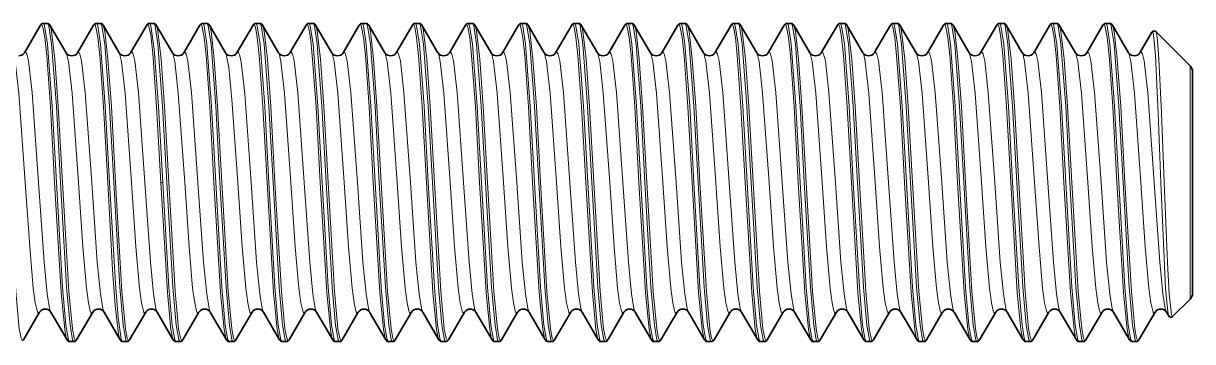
# Model space of a CAD drawing. Extents: x 327 to 941, y 153 to 765.
# Drawn here: x 338.45 to 349.46, y 447 to 450 of the extents above; entities that cross this region are included whole.
import ezdxf

# ---------------------------------------------------------------- set-up
doc = ezdxf.new("R2010")
doc.units = 0

msp = doc.modelspace()

# ---------------------------------------------------------------- linework, layer by layer
at = {"color": 7, "lineweight": 35, "ltscale": 0.000984192}
for p, q in [((338.678, 450), (338.639, 450)), ((339.178, 450), (339.139, 450)), ((339.678, 450), (339.639, 450)), ((340.178, 450), (340.139, 450)), ((340.678, 450), (340.639, 450)), ((341.178, 450), (341.139, 450)), ((341.678, 450), (341.639, 450)), ((342.178, 450), (342.139, 450)), ((342.678, 450), (342.639, 450)), ((343.178, 450), (343.139, 450)), ((343.678, 450), (343.639, 450)), ((344.178, 450), (344.139, 450)), ((344.678, 450), (344.639, 450)), ((345.178, 450), (345.139, 450)), ((345.678, 450), (345.639, 450)), ((346.178, 450), (346.139, 450)), ((346.678, 450), (346.639, 450)), ((347.178, 450), (347.139, 450)), ((347.678, 450), (347.639, 450)), ((348.178, 450), (348.139, 450)), ((348.678, 450), (348.639, 450)), ((338.928, 447), (338.889, 447)), ((339.428, 447), (339.389, 447)), ((339.928, 447), (339.889, 447)), ((340.428, 447), (340.389, 447)), ((340.928, 447), (340.889, 447)), ((341.428, 447), (341.389, 447)), ((341.928, 447), (341.889, 447)), ((342.428, 447), (342.389, 447)), ((342.928, 447), (342.889, 447)), ((343.428, 447), (343.389, 447)), ((343.928, 447), (343.889, 447)), ((344.428, 447), (344.389, 447)), ((344.928, 447), (344.889, 447)), ((345.428, 447), (345.389, 447)), ((345.928, 447), (345.889, 447)), ((346.428, 447), (346.389, 447)), ((346.928, 447), (346.889, 447)), ((347.428, 447), (347.389, 447)), ((347.928, 447), (347.889, 447)), ((348.428, 447), (348.389, 447)), ((348.928, 447), (348.889, 447))]:
    msp.add_line(p, q, dxfattribs=at)
at = {"color": 7, "lineweight": 35, "ltscale": 0.007571}
for p, q in [((338.614, 449.984), (338.462, 449.722)), ((339.114, 449.984), (338.962, 449.722)), ((339.614, 449.984), (339.462, 449.722)), ((340.114, 449.984), (339.962, 449.722)), ((340.614, 449.984), (340.462, 449.722)), ((341.114, 449.984), (340.962, 449.722)), ((341.614, 449.984), (341.462, 449.722)), ((342.114, 449.984), (341.962, 449.722)), ((342.614, 449.984), (342.462, 449.722)), ((343.114, 449.984), (342.962, 449.722)), ((343.614, 449.984), (343.462, 449.722)), ((344.114, 449.984), (343.962, 449.722)), ((344.614, 449.984), (344.462, 449.722)), ((345.114, 449.984), (344.962, 449.722)), ((345.614, 449.984), (345.462, 449.722)), ((346.114, 449.984), (345.962, 449.722)), ((346.614, 449.984), (346.462, 449.722)), ((347.114, 449.984), (346.962, 449.722)), ((347.614, 449.984), (347.462, 449.722)), ((348.114, 449.984), (347.962, 449.722)), ((348.614, 449.984), (348.462, 449.722)), ((338.864, 447.016), (338.712, 447.278)), ((339.364, 447.016), (339.212, 447.278)), ((339.864, 447.016), (339.712, 447.278)), ((340.364, 447.016), (340.212, 447.278)), ((340.864, 447.016), (340.712, 447.278)), ((341.364, 447.016), (341.212, 447.278)), ((341.864, 447.016), (341.712, 447.278)), ((342.364, 447.016), (342.212, 447.278)), ((342.864, 447.016), (342.712, 447.278)), ((343.364, 447.016), (343.212, 447.278)), ((343.864, 447.016), (343.712, 447.278)), ((344.364, 447.016), (344.212, 447.278)), ((344.864, 447.016), (344.712, 447.278)), ((345.364, 447.016), (345.212, 447.278)), ((345.864, 447.016), (345.712, 447.278)), ((346.364, 447.016), (346.212, 447.278)), ((346.864, 447.016), (346.712, 447.278)), ((347.364, 447.016), (347.212, 447.278)), ((347.864, 447.016), (347.712, 447.278)), ((348.364, 447.016), (348.212, 447.278)), ((348.864, 447.016), (348.712, 447.278))]:
    msp.add_line(p, q, dxfattribs=at)
at = {"color": 7, "lineweight": 35, "ltscale": 0.007572}
for p, q in [((338.703, 449.984), (338.855, 449.722)), ((339.203, 449.984), (339.355, 449.722)), ((339.703, 449.984), (339.855, 449.722)), ((340.203, 449.984), (340.355, 449.722)), ((340.703, 449.984), (340.855, 449.722)), ((341.203, 449.984), (341.355, 449.722)), ((341.703, 449.984), (341.855, 449.722)), ((342.203, 449.984), (342.355, 449.722)), ((342.703, 449.984), (342.855, 449.722)), ((343.203, 449.984), (343.355, 449.722)), ((343.703, 449.984), (343.855, 449.722)), ((344.203, 449.984), (344.355, 449.722)), ((344.703, 449.984), (344.855, 449.722)), ((345.203, 449.984), (345.355, 449.722)), ((345.703, 449.984), (345.855, 449.722)), ((346.203, 449.984), (346.355, 449.722)), ((346.703, 449.984), (346.855, 449.722)), ((347.203, 449.984), (347.355, 449.722)), ((347.703, 449.984), (347.855, 449.722)), ((348.203, 449.984), (348.355, 449.722)), ((348.703, 449.984), (348.855, 449.722)), ((338.453, 447.016), (338.605, 447.278)), ((338.953, 447.016), (339.105, 447.278)), ((339.453, 447.016), (339.605, 447.278)), ((339.953, 447.016), (340.105, 447.278)), ((340.453, 447.016), (340.605, 447.278)), ((340.953, 447.016), (341.105, 447.278)), ((341.453, 447.016), (341.605, 447.278)), ((341.953, 447.016), (342.105, 447.278)), ((342.453, 447.016), (342.605, 447.278)), ((342.953, 447.016), (343.105, 447.278)), ((343.453, 447.016), (343.605, 447.278)), ((343.953, 447.016), (344.105, 447.278)), ((344.453, 447.016), (344.605, 447.278)), ((344.953, 447.016), (345.105, 447.278)), ((345.453, 447.016), (345.605, 447.278)), ((345.953, 447.016), (346.105, 447.278)), ((346.453, 447.016), (346.605, 447.278)), ((346.953, 447.016), (347.105, 447.278)), ((347.453, 447.016), (347.605, 447.278)), ((347.953, 447.016), (348.105, 447.278)), ((348.453, 447.016), (348.605, 447.278)), ((348.953, 447.016), (349.105, 447.278))]:
    msp.add_line(p, q, dxfattribs=at)
at = {"color": 7, "lineweight": 35, "ltscale": 0.005623}
msp.add_line((349.075, 449.916), (348.962, 449.722), dxfattribs=at)
at = {"color": 7, "lineweight": 35, "ltscale": 0.011418}
msp.add_line((349.434, 449.599), (349.111, 449.922), dxfattribs=at)
at = {"color": 7, "lineweight": 13, "ltscale": 0.014305}
msp.add_line((349.434, 449.599), (349.434, 449.027), dxfattribs=at)
at = {"color": 7, "lineweight": 35, "ltscale": 0.013568}
msp.add_line((349.458, 449.543), (349.458, 449), dxfattribs=at)
at = {"color": 7, "lineweight": 13, "ltscale": 0.017866}
for p, q in [((338.747, 448.5), (338.707, 449.213)), ((339.247, 448.5), (339.207, 449.213)), ((339.747, 448.5), (339.707, 449.213)), ((340.246, 448.5), (340.207, 449.213)), ((340.746, 448.5), (340.707, 449.213)), ((341.246, 448.5), (341.207, 449.213)), ((341.746, 448.5), (341.707, 449.213)), ((342.246, 448.5), (342.207, 449.213)), ((342.746, 448.5), (342.707, 449.213)), ((343.246, 448.5), (343.207, 449.213)), ((343.746, 448.5), (343.707, 449.213)), ((344.246, 448.5), (344.207, 449.213)), ((344.746, 448.5), (344.707, 449.213)), ((345.246, 448.5), (345.207, 449.213)), ((345.746, 448.5), (345.707, 449.213)), ((346.246, 448.5), (346.207, 449.213)), ((346.746, 448.5), (346.707, 449.213)), ((347.246, 448.5), (347.207, 449.213)), ((347.746, 448.5), (347.707, 449.213)), ((348.246, 448.5), (348.207, 449.213)), ((348.746, 448.5), (348.707, 449.213))]:
    msp.add_line(p, q, dxfattribs=at)
at = {"color": 7, "lineweight": 13, "ltscale": 0.017982}
for p, q in [((338.764, 448.501), (338.724, 449.219)), ((339.264, 448.501), (339.224, 449.219)), ((339.764, 448.501), (339.724, 449.219)), ((340.264, 448.501), (340.224, 449.219)), ((340.764, 448.501), (340.724, 449.219)), ((341.264, 448.501), (341.224, 449.219)), ((341.764, 448.501), (341.724, 449.219)), ((342.264, 448.501), (342.224, 449.219)), ((342.764, 448.501), (342.724, 449.219)), ((343.264, 448.501), (343.224, 449.219)), ((343.764, 448.501), (343.724, 449.219)), ((344.264, 448.501), (344.224, 449.219)), ((344.764, 448.501), (344.724, 449.219)), ((345.264, 448.501), (345.224, 449.219)), ((345.764, 448.501), (345.724, 449.219)), ((346.264, 448.501), (346.224, 449.219)), ((346.764, 448.501), (346.724, 449.219)), ((347.264, 448.501), (347.224, 449.219)), ((347.764, 448.501), (347.724, 449.219)), ((348.264, 448.501), (348.224, 449.219)), ((348.764, 448.501), (348.724, 449.219))]:
    msp.add_line(p, q, dxfattribs=at)
at = {"color": 7, "lineweight": 13, "ltscale": 0.018029}
for p, q in [((338.763, 449.219), (338.803, 448.499)), ((339.263, 449.219), (339.303, 448.499)), ((339.763, 449.219), (339.803, 448.499)), ((340.263, 449.219), (340.303, 448.499)), ((340.763, 449.219), (340.803, 448.499)), ((341.263, 449.219), (341.303, 448.499)), ((341.763, 449.219), (341.803, 448.499)), ((342.263, 449.219), (342.303, 448.499)), ((342.763, 449.219), (342.803, 448.499)), ((343.263, 449.219), (343.303, 448.499)), ((343.763, 449.219), (343.803, 448.499)), ((344.263, 449.219), (344.303, 448.499)), ((344.763, 449.219), (344.803, 448.499)), ((345.263, 449.219), (345.303, 448.499)), ((345.763, 449.219), (345.803, 448.499)), ((346.263, 449.219), (346.303, 448.499)), ((346.763, 449.219), (346.803, 448.499)), ((347.263, 449.219), (347.303, 448.499)), ((347.763, 449.219), (347.803, 448.499)), ((348.263, 449.219), (348.303, 448.499)), ((348.763, 449.219), (348.803, 448.499))]:
    msp.add_line(p, q, dxfattribs=at)
at = {"color": 7, "lineweight": 13, "ltscale": 0.017906}
for p, q in [((338.781, 449.215), (338.821, 448.5)), ((339.281, 449.215), (339.321, 448.5)), ((339.781, 449.215), (339.821, 448.5)), ((340.281, 449.215), (340.321, 448.5)), ((340.781, 449.215), (340.821, 448.5)), ((341.281, 449.215), (341.321, 448.5)), ((341.781, 449.215), (341.821, 448.5)), ((342.281, 449.215), (342.321, 448.5)), ((342.781, 449.215), (342.821, 448.5)), ((343.281, 449.215), (343.321, 448.5)), ((343.781, 449.215), (343.821, 448.5)), ((344.281, 449.215), (344.321, 448.5)), ((344.781, 449.215), (344.821, 448.5)), ((345.281, 449.215), (345.321, 448.5)), ((345.781, 449.215), (345.821, 448.5)), ((346.281, 449.215), (346.321, 448.5)), ((346.781, 449.215), (346.821, 448.5)), ((347.281, 449.215), (347.321, 448.5)), ((347.781, 449.215), (347.821, 448.5)), ((348.281, 449.215), (348.321, 448.5)), ((348.781, 449.215), (348.821, 448.5))]:
    msp.add_line(p, q, dxfattribs=at)
at = {"color": 7, "lineweight": 13, "ltscale": 0.016338}
msp.add_line((349.159, 448.5), (349.134, 449.153), dxfattribs=at)
at = {"color": 7, "lineweight": 13, "ltscale": 0.016384}
msp.add_line((349.191, 448.501), (349.165, 449.156), dxfattribs=at)
at = {"color": 7, "lineweight": 13, "ltscale": 0.040653}
msp.add_line((349.434, 449.027), (349.434, 447.401), dxfattribs=at)
at = {"color": 7, "lineweight": 35, "ltscale": 0.038562}
msp.add_line((349.458, 449), (349.458, 447.457), dxfattribs=at)
at = {"color": 7, "lineweight": 13, "ltscale": 0.000432471}
msp.add_line((339.747, 448.5), (339.764, 448.501), dxfattribs=at)
at = {"color": 7, "lineweight": 35, "ltscale": 0.005815}
msp.add_line((349.434, 447.401), (349.27, 447.236), dxfattribs=at)
at = {"color": 7, "lineweight": 35, "ltscale": 0.001036}
msp.add_line((349.233, 447.242), (349.212, 447.278), dxfattribs=at)
at = {"color": 7, "lineweight": 13}
for points in [[(338.639, 450), (338.64, 450), (338.644, 449.997), (338.647, 449.993), (338.653, 449.977), (338.68, 449.805), (338.724, 449.219)], [(338.678, 450), (338.68, 450), (338.683, 449.997), (338.686, 449.993), (338.692, 449.977), (338.719, 449.805), (338.763, 449.219)], [(339.139, 450), (339.14, 450), (339.144, 449.997), (339.147, 449.993), (339.153, 449.977), (339.18, 449.805), (339.224, 449.219)], [(339.178, 450), (339.18, 450), (339.183, 449.997), (339.186, 449.993), (339.192, 449.977), (339.219, 449.805), (339.263, 449.219)], [(339.724, 449.219), (339.685, 449.756), (339.653, 449.977), (339.647, 449.992), (339.643, 449.997), (339.642, 449.999), (339.639, 450)], [(339.678, 450), (339.68, 450), (339.683, 449.997), (339.686, 449.993), (339.692, 449.977), (339.719, 449.805), (339.763, 449.219)], [(340.139, 450), (340.14, 450), (340.144, 449.997), (340.147, 449.993), (340.153, 449.977), (340.18, 449.805), (340.224, 449.219)], [(340.178, 450), (340.18, 450), (340.183, 449.997), (340.186, 449.993), (340.192, 449.977), (340.219, 449.805), (340.263, 449.219)], [(340.639, 450), (340.64, 450), (340.644, 449.997), (340.647, 449.993), (340.653, 449.977), (340.68, 449.805), (340.724, 449.219)], [(340.678, 450), (340.68, 450), (340.683, 449.997), (340.686, 449.993), (340.692, 449.977), (340.719, 449.805), (340.763, 449.219)], [(341.139, 450), (341.14, 450), (341.144, 449.997), (341.147, 449.993), (341.153, 449.977), (341.18, 449.805), (341.224, 449.219)], [(341.178, 450), (341.18, 450), (341.183, 449.997), (341.186, 449.993), (341.192, 449.977), (341.219, 449.805), (341.263, 449.219)], [(341.639, 450), (341.64, 450), (341.644, 449.997), (341.647, 449.993), (341.653, 449.977), (341.68, 449.805), (341.724, 449.219)], [(341.678, 450), (341.68, 450), (341.683, 449.997), (341.686, 449.993), (341.692, 449.977), (341.719, 449.805), (341.763, 449.219)], [(342.139, 450), (342.14, 450), (342.144, 449.997), (342.147, 449.993), (342.153, 449.977), (342.18, 449.805), (342.224, 449.219)], [(342.178, 450), (342.18, 450), (342.183, 449.997), (342.186, 449.993), (342.192, 449.977), (342.219, 449.805), (342.263, 449.219)], [(342.639, 450), (342.64, 450), (342.644, 449.997), (342.647, 449.993), (342.653, 449.977), (342.68, 449.805), (342.724, 449.219)], [(342.678, 450), (342.68, 450), (342.683, 449.997), (342.686, 449.993), (342.692, 449.977), (342.719, 449.805), (342.763, 449.219)], [(343.139, 450), (343.14, 450), (343.144, 449.997), (343.147, 449.993), (343.153, 449.977), (343.18, 449.805), (343.224, 449.219)], [(343.178, 450), (343.18, 450), (343.183, 449.997), (343.186, 449.993), (343.192, 449.977), (343.219, 449.805), (343.263, 449.219)], [(343.639, 450), (343.64, 450), (343.644, 449.997), (343.647, 449.993), (343.653, 449.977), (343.68, 449.805), (343.724, 449.219)], [(343.678, 450), (343.68, 450), (343.683, 449.997), (343.686, 449.993), (343.692, 449.977), (343.719, 449.805), (343.763, 449.219)], [(344.139, 450), (344.14, 450), (344.144, 449.997), (344.147, 449.993), (344.153, 449.977), (344.18, 449.805), (344.224, 449.219)], [(344.178, 450), (344.18, 450), (344.183, 449.997), (344.186, 449.993), (344.192, 449.977), (344.219, 449.805), (344.263, 449.219)], [(344.639, 450), (344.64, 450), (344.644, 449.997), (344.647, 449.993), (344.653, 449.977), (344.68, 449.805), (344.724, 449.219)], [(344.678, 450), (344.68, 450), (344.683, 449.997), (344.686, 449.993), (344.692, 449.977), (344.719, 449.805), (344.763, 449.219)], [(345.139, 450), (345.14, 450), (345.144, 449.997), (345.147, 449.993), (345.153, 449.977), (345.18, 449.805), (345.224, 449.219)], [(345.178, 450), (345.18, 450), (345.183, 449.997), (345.186, 449.993), (345.192, 449.977), (345.219, 449.805), (345.263, 449.219)], [(345.639, 450), (345.64, 450), (345.644, 449.997), (345.647, 449.993), (345.653, 449.977), (345.68, 449.805), (345.724, 449.219)], [(345.678, 450), (345.68, 450), (345.683, 449.997), (345.686, 449.993), (345.692, 449.977), (345.719, 449.805), (345.763, 449.219)], [(346.139, 450), (346.14, 450), (346.144, 449.997), (346.147, 449.993), (346.153, 449.977), (346.18, 449.805), (346.224, 449.219)], [(346.178, 450), (346.18, 450), (346.183, 449.997), (346.186, 449.993), (346.192, 449.977), (346.219, 449.805), (346.263, 449.219)], [(346.639, 450), (346.64, 450), (346.644, 449.997), (346.647, 449.993), (346.653, 449.977), (346.68, 449.805), (346.724, 449.219)], [(346.678, 450), (346.68, 450), (346.683, 449.997), (346.686, 449.993), (346.692, 449.977), (346.719, 449.805), (346.763, 449.219)], [(347.139, 450), (347.14, 450), (347.144, 449.997), (347.147, 449.993), (347.153, 449.977), (347.18, 449.805), (347.224, 449.219)], [(347.178, 450), (347.18, 450), (347.183, 449.997), (347.186, 449.993), (347.192, 449.977), (347.219, 449.805), (347.263, 449.219)], [(347.639, 450), (347.64, 450), (347.644, 449.997), (347.647, 449.993), (347.653, 449.977), (347.68, 449.805), (347.724, 449.219)], [(347.678, 450), (347.68, 450), (347.683, 449.997), (347.686, 449.993), (347.692, 449.977), (347.719, 449.805), (347.763, 449.219)], [(348.139, 450), (348.14, 450), (348.144, 449.997), (348.147, 449.993), (348.153, 449.977), (348.18, 449.805), (348.224, 449.219)], [(348.178, 450), (348.18, 450), (348.183, 449.997), (348.186, 449.993), (348.192, 449.977), (348.219, 449.805), (348.263, 449.219)], [(348.639, 450), (348.64, 450), (348.644, 449.997), (348.647, 449.993), (348.653, 449.977), (348.68, 449.805), (348.724, 449.219)], [(348.678, 450), (348.68, 450), (348.683, 449.997), (348.686, 449.993), (348.692, 449.977), (348.719, 449.805), (348.763, 449.219)], [(338.614, 449.984), (338.619, 449.989), (338.621, 449.99), (338.623, 449.99), (338.625, 449.989), (338.628, 449.986), (338.636, 449.964), (338.654, 449.868), (338.672, 449.696), (338.707, 449.213)], [(338.703, 449.984), (338.708, 449.971), (338.719, 449.927), (338.749, 449.663), (338.781, 449.215)], [(339.114, 449.984), (339.119, 449.989), (339.121, 449.99), (339.123, 449.99), (339.125, 449.989), (339.128, 449.986), (339.136, 449.964), (339.154, 449.868), (339.172, 449.696), (339.207, 449.213)], [(339.203, 449.984), (339.208, 449.971), (339.219, 449.927), (339.249, 449.663), (339.281, 449.215)], [(339.707, 449.213), (339.67, 449.72), (339.651, 449.892), (339.635, 449.97), (339.629, 449.983), (339.626, 449.987), (339.624, 449.989), (339.622, 449.99), (339.62, 449.99), (339.618, 449.988), (339.614, 449.984)], [(339.703, 449.984), (339.708, 449.971), (339.719, 449.927), (339.749, 449.663), (339.781, 449.215)], [(340.114, 449.984), (340.119, 449.989), (340.121, 449.99), (340.123, 449.99), (340.125, 449.989), (340.128, 449.986), (340.136, 449.964), (340.154, 449.868), (340.172, 449.696), (340.207, 449.213)], [(340.203, 449.984), (340.208, 449.971), (340.219, 449.927), (340.249, 449.663), (340.281, 449.215)], [(340.614, 449.984), (340.619, 449.989), (340.621, 449.99), (340.623, 449.99), (340.625, 449.989), (340.628, 449.986), (340.636, 449.964), (340.654, 449.868), (340.672, 449.696), (340.707, 449.213)], [(340.703, 449.984), (340.708, 449.971), (340.719, 449.927), (340.749, 449.663), (340.781, 449.215)], [(341.114, 449.984), (341.119, 449.989), (341.121, 449.99), (341.123, 449.99), (341.125, 449.989), (341.128, 449.986), (341.136, 449.964), (341.154, 449.868), (341.172, 449.696), (341.207, 449.213)], [(341.203, 449.984), (341.208, 449.971), (341.219, 449.927), (341.249, 449.663), (341.281, 449.215)], [(341.614, 449.984), (341.619, 449.989), (341.621, 449.99), (341.623, 449.99), (341.625, 449.989), (341.628, 449.986), (341.636, 449.964), (341.654, 449.868), (341.672, 449.696), (341.707, 449.213)], [(341.703, 449.984), (341.708, 449.971), (341.719, 449.927), (341.749, 449.663), (341.781, 449.215)], [(342.114, 449.984), (342.119, 449.989), (342.121, 449.99), (342.123, 449.99), (342.125, 449.989), (342.128, 449.986), (342.136, 449.964), (342.154, 449.868), (342.172, 449.696), (342.207, 449.213)], [(342.203, 449.984), (342.208, 449.971), (342.219, 449.927), (342.249, 449.663), (342.281, 449.215)], [(342.614, 449.984), (342.619, 449.989), (342.621, 449.99), (342.623, 449.99), (342.625, 449.989), (342.628, 449.986), (342.636, 449.964), (342.654, 449.868), (342.672, 449.696), (342.707, 449.213)], [(342.703, 449.984), (342.708, 449.971), (342.719, 449.927), (342.749, 449.663), (342.781, 449.215)], [(343.114, 449.984), (343.119, 449.989), (343.121, 449.99), (343.123, 449.99), (343.125, 449.989), (343.128, 449.986), (343.136, 449.964), (343.154, 449.868), (343.172, 449.696), (343.207, 449.213)], [(343.203, 449.984), (343.208, 449.971), (343.219, 449.927), (343.249, 449.663), (343.281, 449.215)], [(343.614, 449.984), (343.619, 449.989), (343.621, 449.99), (343.623, 449.99), (343.625, 449.989), (343.628, 449.986), (343.636, 449.964), (343.654, 449.868), (343.672, 449.696), (343.707, 449.213)], [(343.703, 449.984), (343.708, 449.971), (343.719, 449.927), (343.749, 449.663), (343.781, 449.215)], [(344.114, 449.984), (344.119, 449.989), (344.121, 449.99), (344.123, 449.99), (344.125, 449.989), (344.128, 449.986), (344.136, 449.964), (344.154, 449.868), (344.172, 449.696), (344.207, 449.213)], [(344.203, 449.984), (344.208, 449.971), (344.219, 449.927), (344.249, 449.663), (344.281, 449.215)], [(344.614, 449.984), (344.619, 449.989), (344.621, 449.99), (344.623, 449.99), (344.625, 449.989), (344.628, 449.986), (344.636, 449.964), (344.654, 449.868), (344.672, 449.696), (344.707, 449.213)], [(344.703, 449.984), (344.708, 449.971), (344.719, 449.927), (344.749, 449.663), (344.781, 449.215)], [(345.114, 449.984), (345.119, 449.989), (345.121, 449.99), (345.123, 449.99), (345.125, 449.989), (345.128, 449.986), (345.136, 449.964), (345.154, 449.868), (345.172, 449.696), (345.207, 449.213)], [(345.203, 449.984), (345.208, 449.971), (345.219, 449.927), (345.249, 449.663), (345.281, 449.215)], [(345.614, 449.984), (345.619, 449.989), (345.621, 449.99), (345.623, 449.99), (345.625, 449.989), (345.628, 449.986), (345.636, 449.964), (345.654, 449.868), (345.672, 449.696), (345.707, 449.213)], [(345.703, 449.984), (345.708, 449.971), (345.719, 449.927), (345.749, 449.663), (345.781, 449.215)], [(346.114, 449.984), (346.119, 449.989), (346.121, 449.99), (346.123, 449.99), (346.125, 449.989), (346.128, 449.986), (346.136, 449.964), (346.154, 449.868), (346.172, 449.696), (346.207, 449.213)], [(346.203, 449.984), (346.208, 449.971), (346.219, 449.927), (346.249, 449.663), (346.281, 449.215)], [(346.614, 449.984), (346.619, 449.989), (346.621, 449.99), (346.623, 449.99), (346.625, 449.989), (346.628, 449.986), (346.636, 449.964), (346.654, 449.868), (346.672, 449.696), (346.707, 449.213)], [(346.703, 449.984), (346.708, 449.971), (346.719, 449.927), (346.749, 449.663), (346.781, 449.215)], [(347.114, 449.984), (347.119, 449.989), (347.121, 449.99), (347.123, 449.99), (347.125, 449.989), (347.128, 449.986), (347.136, 449.964), (347.154, 449.868), (347.172, 449.696), (347.207, 449.213)], [(347.203, 449.984), (347.208, 449.971), (347.219, 449.927), (347.249, 449.663), (347.281, 449.215)], [(347.614, 449.984), (347.619, 449.989), (347.621, 449.99), (347.623, 449.99), (347.625, 449.989), (347.628, 449.986), (347.636, 449.964), (347.654, 449.868), (347.672, 449.696), (347.707, 449.213)], [(347.703, 449.984), (347.708, 449.971), (347.719, 449.927), (347.749, 449.663), (347.781, 449.215)], [(348.114, 449.984), (348.119, 449.989), (348.121, 449.99), (348.123, 449.99), (348.125, 449.989), (348.128, 449.986), (348.136, 449.964), (348.154, 449.868), (348.172, 449.696), (348.207, 449.213)], [(348.203, 449.984), (348.208, 449.971), (348.219, 449.927), (348.249, 449.663), (348.281, 449.215)], [(348.614, 449.984), (348.619, 449.989), (348.621, 449.99), (348.623, 449.99), (348.625, 449.989), (348.628, 449.986), (348.636, 449.964), (348.654, 449.868), (348.672, 449.696), (348.707, 449.213)], [(348.703, 449.984), (348.708, 449.971), (348.719, 449.927), (348.749, 449.663), (348.781, 449.215)], [(349.134, 449.153), (349.107, 449.696), (349.092, 449.864), (349.085, 449.907), (349.081, 449.917), (349.08, 449.918), (349.078, 449.919), (349.077, 449.918), (349.075, 449.916)], [(349.165, 449.156), (349.141, 449.666), (349.127, 449.838), (349.117, 449.909), (349.113, 449.919), (349.111, 449.922)], [(338.471, 448.5), (338.411, 449.341), (338.377, 449.64), (338.362, 449.704), (338.355, 449.722)], [(338.596, 448.5), (338.535, 449.349), (338.501, 449.646), (338.485, 449.711), (338.477, 449.726), (338.472, 449.729), (338.468, 449.729), (338.464, 449.725), (338.462, 449.722)], [(338.971, 448.5), (338.911, 449.341), (338.877, 449.64), (338.862, 449.704), (338.855, 449.722)], [(339.096, 448.5), (339.035, 449.349), (339.001, 449.646), (338.985, 449.711), (338.977, 449.726), (338.972, 449.729), (338.968, 449.729), (338.964, 449.725), (338.962, 449.722)], [(339.471, 448.5), (339.411, 449.341), (339.377, 449.64), (339.362, 449.704), (339.355, 449.722)], [(339.596, 448.5), (339.535, 449.349), (339.501, 449.646), (339.485, 449.711), (339.477, 449.726), (339.472, 449.729), (339.468, 449.729), (339.464, 449.725), (339.462, 449.722)], [(339.971, 448.5), (339.911, 449.341), (339.877, 449.64), (339.862, 449.704), (339.855, 449.722)], [(340.096, 448.5), (340.035, 449.349), (340.001, 449.646), (339.985, 449.711), (339.977, 449.726), (339.972, 449.729), (339.968, 449.729), (339.964, 449.725), (339.962, 449.722)], [(340.471, 448.5), (340.416, 449.282), (340.385, 449.584), (340.365, 449.694), (340.355, 449.722)], [(340.596, 448.5), (340.537, 449.335), (340.503, 449.633), (340.487, 449.705), (340.479, 449.724), (340.475, 449.728), (340.473, 449.729), (340.469, 449.729), (340.466, 449.727), (340.462, 449.722)], [(340.971, 448.5), (340.911, 449.341), (340.877, 449.64), (340.862, 449.704), (340.855, 449.722)], [(341.096, 448.5), (341.035, 449.349), (341.001, 449.646), (340.985, 449.711), (340.977, 449.726), (340.972, 449.729), (340.968, 449.729), (340.964, 449.725), (340.962, 449.722)], [(341.471, 448.5), (341.411, 449.341), (341.377, 449.64), (341.362, 449.704), (341.355, 449.722)], [(341.596, 448.5), (341.535, 449.349), (341.501, 449.646), (341.485, 449.711), (341.477, 449.726), (341.472, 449.729), (341.468, 449.729), (341.464, 449.725), (341.462, 449.722)], [(341.971, 448.5), (341.911, 449.341), (341.877, 449.64), (341.862, 449.704), (341.855, 449.722)], [(342.096, 448.5), (342.035, 449.349), (342.001, 449.646), (341.985, 449.711), (341.977, 449.726), (341.972, 449.729), (341.968, 449.729), (341.964, 449.725), (341.962, 449.722)], [(342.471, 448.5), (342.411, 449.341), (342.377, 449.64), (342.362, 449.704), (342.355, 449.722)], [(342.596, 448.5), (342.535, 449.349), (342.501, 449.646), (342.485, 449.711), (342.477, 449.726), (342.472, 449.729), (342.468, 449.729), (342.464, 449.725), (342.462, 449.722)], [(342.971, 448.5), (342.911, 449.341), (342.877, 449.64), (342.862, 449.704), (342.855, 449.722)], [(343.096, 448.5), (343.035, 449.349), (343.001, 449.646), (342.985, 449.711), (342.977, 449.726), (342.972, 449.729), (342.968, 449.729), (342.964, 449.725), (342.962, 449.722)], [(343.471, 448.5), (343.411, 449.341), (343.377, 449.64), (343.362, 449.704), (343.355, 449.722)], [(343.596, 448.5), (343.535, 449.349), (343.501, 449.646), (343.485, 449.711), (343.477, 449.726), (343.472, 449.729), (343.468, 449.729), (343.464, 449.725), (343.462, 449.722)], [(343.971, 448.5), (343.911, 449.341), (343.877, 449.64), (343.862, 449.704), (343.855, 449.722)], [(344.096, 448.5), (344.035, 449.349), (344.001, 449.646), (343.985, 449.711), (343.977, 449.726), (343.972, 449.729), (343.968, 449.729), (343.964, 449.725), (343.962, 449.722)], [(344.471, 448.5), (344.411, 449.341), (344.377, 449.64), (344.362, 449.704), (344.355, 449.722)], [(344.596, 448.5), (344.535, 449.349), (344.501, 449.646), (344.485, 449.711), (344.477, 449.726), (344.472, 449.729), (344.468, 449.729), (344.464, 449.725), (344.462, 449.722)], [(344.971, 448.5), (344.911, 449.341), (344.877, 449.64), (344.862, 449.704), (344.855, 449.722)], [(345.096, 448.5), (345.035, 449.349), (345.001, 449.646), (344.985, 449.711), (344.977, 449.726), (344.972, 449.729), (344.968, 449.729), (344.964, 449.725), (344.962, 449.722)], [(345.471, 448.5), (345.411, 449.341), (345.377, 449.64), (345.362, 449.704), (345.355, 449.722)], [(345.596, 448.5), (345.535, 449.349), (345.501, 449.646), (345.485, 449.711), (345.477, 449.726), (345.472, 449.729), (345.468, 449.729), (345.464, 449.725), (345.462, 449.722)], [(345.971, 448.5), (345.911, 449.341), (345.877, 449.64), (345.862, 449.704), (345.855, 449.722)], [(346.096, 448.5), (346.035, 449.349), (346.001, 449.646), (345.985, 449.711), (345.977, 449.726), (345.972, 449.729), (345.968, 449.729), (345.964, 449.725), (345.962, 449.722)], [(346.471, 448.5), (346.411, 449.341), (346.377, 449.64), (346.362, 449.704), (346.355, 449.722)], [(346.596, 448.5), (346.535, 449.349), (346.501, 449.646), (346.485, 449.711), (346.477, 449.726), (346.472, 449.729), (346.468, 449.729), (346.464, 449.725), (346.462, 449.722)], [(346.971, 448.5), (346.911, 449.341), (346.877, 449.64), (346.862, 449.704), (346.855, 449.722)], [(347.096, 448.5), (347.035, 449.349), (347.001, 449.646), (346.985, 449.711), (346.977, 449.726), (346.972, 449.729), (346.968, 449.729), (346.964, 449.725), (346.962, 449.722)], [(347.471, 448.5), (347.411, 449.341), (347.377, 449.64), (347.362, 449.704), (347.355, 449.722)], [(347.596, 448.5), (347.535, 449.349), (347.501, 449.646), (347.485, 449.711), (347.477, 449.726), (347.472, 449.729), (347.468, 449.729), (347.464, 449.725), (347.462, 449.722)], [(347.971, 448.5), (347.911, 449.341), (347.877, 449.64), (347.862, 449.704), (347.855, 449.722)], [(348.096, 448.5), (348.035, 449.349), (348.001, 449.646), (347.985, 449.711), (347.977, 449.726), (347.972, 449.729), (347.968, 449.729), (347.964, 449.725), (347.962, 449.722)], [(348.471, 448.5), (348.411, 449.341), (348.377, 449.64), (348.362, 449.704), (348.355, 449.722)], [(348.596, 448.5), (348.535, 449.349), (348.501, 449.646), (348.485, 449.711), (348.477, 449.726), (348.472, 449.729), (348.468, 449.729), (348.464, 449.725), (348.462, 449.722)], [(348.971, 448.5), (348.911, 449.341), (348.877, 449.64), (348.862, 449.704), (348.855, 449.722)], [(349.096, 448.5), (349.035, 449.349), (349.001, 449.646), (348.985, 449.711), (348.977, 449.726), (348.972, 449.729), (348.968, 449.729), (348.964, 449.725), (348.962, 449.722)], [(338.321, 448.5), (338.381, 447.473), (338.414, 447.122), (338.431, 447.034), (338.44, 447.014), (338.443, 447.011), (338.444, 447.01), (338.446, 447.01), (338.449, 447.011), (338.453, 447.016)], [(338.605, 447.278), (338.601, 447.273), (338.599, 447.271), (338.596, 447.271), (338.594, 447.271), (338.591, 447.273), (338.588, 447.276), (338.582, 447.289), (338.565, 447.365), (338.546, 447.505), (338.512, 447.892), (338.471, 448.5)], [(338.712, 447.278), (338.7, 447.312), (338.678, 447.449), (338.648, 447.748), (338.596, 448.5)], [(338.747, 448.5), (338.808, 447.462), (338.842, 447.113), (338.857, 447.036), (338.864, 447.016)], [(338.764, 448.501), (338.821, 447.513), (338.852, 447.154), (338.877, 447.018), (338.882, 447.006), (338.885, 447.002), (338.887, 447), (338.889, 447)], [(338.803, 448.499), (338.86, 447.512), (338.892, 447.154), (338.916, 447.018), (338.921, 447.006), (338.924, 447.002), (338.927, 447), (338.928, 447)], [(338.821, 448.5), (338.881, 447.473), (338.914, 447.122), (338.931, 447.034), (338.94, 447.014), (338.943, 447.011), (338.944, 447.01), (338.946, 447.01), (338.949, 447.011), (338.953, 447.016)], [(339.105, 447.278), (339.101, 447.273), (339.099, 447.271), (339.096, 447.271), (339.094, 447.271), (339.091, 447.273), (339.088, 447.276), (339.082, 447.289), (339.065, 447.365), (339.046, 447.505), (339.012, 447.892), (338.971, 448.5)], [(339.212, 447.278), (339.2, 447.312), (339.178, 447.449), (339.148, 447.748), (339.096, 448.5)], [(339.364, 447.016), (339.359, 447.029), (339.348, 447.074), (339.317, 447.34), (339.293, 447.676), (339.247, 448.5)], [(339.389, 447), (339.387, 447), (339.384, 447.003), (339.38, 447.008), (339.374, 447.027), (339.345, 447.226), (339.319, 447.548), (339.264, 448.501)], [(339.303, 448.499), (339.36, 447.512), (339.392, 447.154), (339.416, 447.018), (339.421, 447.006), (339.424, 447.002), (339.427, 447), (339.428, 447)], [(339.321, 448.5), (339.381, 447.473), (339.414, 447.122), (339.431, 447.034), (339.44, 447.014), (339.443, 447.011), (339.444, 447.01), (339.446, 447.01), (339.449, 447.011), (339.453, 447.016)], [(339.605, 447.278), (339.601, 447.273), (339.599, 447.271), (339.596, 447.271), (339.594, 447.271), (339.591, 447.273), (339.588, 447.276), (339.582, 447.289), (339.565, 447.365), (339.546, 447.505), (339.512, 447.892), (339.471, 448.5)], [(339.712, 447.278), (339.7, 447.312), (339.678, 447.449), (339.648, 447.748), (339.596, 448.5)], [(339.747, 448.5), (339.808, 447.462), (339.842, 447.113), (339.857, 447.036), (339.864, 447.016)], [(339.764, 448.501), (339.821, 447.513), (339.852, 447.154), (339.877, 447.018), (339.882, 447.006), (339.885, 447.002), (339.887, 447), (339.889, 447)], [(339.803, 448.499), (339.86, 447.512), (339.892, 447.154), (339.916, 447.018), (339.921, 447.006), (339.924, 447.002), (339.927, 447), (339.928, 447)], [(339.821, 448.5), (339.881, 447.473), (339.914, 447.122), (339.931, 447.034), (339.94, 447.014), (339.943, 447.011), (339.944, 447.01), (339.946, 447.01), (339.949, 447.011), (339.953, 447.016)], [(340.105, 447.278), (340.101, 447.273), (340.099, 447.271), (340.096, 447.271), (340.094, 447.271), (340.091, 447.273), (340.088, 447.276), (340.082, 447.289), (340.065, 447.365), (340.046, 447.505), (340.012, 447.892), (339.971, 448.5)], [(340.212, 447.278), (340.2, 447.312), (340.178, 447.449), (340.148, 447.748), (340.096, 448.5)], [(340.246, 448.5), (340.308, 447.462), (340.342, 447.113), (340.357, 447.036), (340.364, 447.016)], [(340.264, 448.501), (340.321, 447.513), (340.352, 447.154), (340.377, 447.018), (340.382, 447.006), (340.385, 447.002), (340.387, 447), (340.389, 447)], [(340.303, 448.499), (340.36, 447.512), (340.392, 447.154), (340.416, 447.018), (340.421, 447.006), (340.424, 447.002), (340.427, 447), (340.428, 447)], [(340.321, 448.5), (340.381, 447.473), (340.414, 447.122), (340.431, 447.034), (340.44, 447.014), (340.443, 447.011), (340.444, 447.01), (340.446, 447.01), (340.449, 447.011), (340.453, 447.016)], [(340.605, 447.278), (340.601, 447.273), (340.599, 447.271), (340.596, 447.271), (340.594, 447.271), (340.591, 447.273), (340.588, 447.276), (340.582, 447.289), (340.565, 447.365), (340.546, 447.505), (340.512, 447.892), (340.471, 448.5)], [(340.712, 447.278), (340.7, 447.312), (340.678, 447.449), (340.648, 447.748), (340.596, 448.5)], [(340.746, 448.5), (340.808, 447.462), (340.842, 447.113), (340.857, 447.036), (340.864, 447.016)], [(340.764, 448.501), (340.821, 447.513), (340.852, 447.154), (340.877, 447.018), (340.882, 447.006), (340.885, 447.002), (340.887, 447), (340.889, 447)], [(340.803, 448.499), (340.86, 447.512), (340.892, 447.154), (340.916, 447.018), (340.921, 447.006), (340.924, 447.002), (340.927, 447), (340.928, 447)], [(340.821, 448.5), (340.881, 447.473), (340.914, 447.122), (340.931, 447.034), (340.94, 447.014), (340.943, 447.011), (340.944, 447.01), (340.946, 447.01), (340.949, 447.011), (340.953, 447.016)], [(341.105, 447.278), (341.101, 447.273), (341.099, 447.271), (341.096, 447.271), (341.094, 447.271), (341.091, 447.273), (341.088, 447.276), (341.082, 447.289), (341.065, 447.365), (341.046, 447.505), (341.012, 447.892), (340.971, 448.5)], [(341.212, 447.278), (341.2, 447.312), (341.178, 447.449), (341.148, 447.748), (341.096, 448.5)], [(341.246, 448.5), (341.308, 447.462), (341.342, 447.113), (341.357, 447.036), (341.364, 447.016)], [(341.264, 448.501), (341.321, 447.513), (341.352, 447.154), (341.377, 447.018), (341.382, 447.006), (341.385, 447.002), (341.387, 447), (341.389, 447)], [(341.303, 448.499), (341.36, 447.512), (341.392, 447.154), (341.416, 447.018), (341.421, 447.006), (341.424, 447.002), (341.427, 447), (341.428, 447)], [(341.321, 448.5), (341.381, 447.473), (341.414, 447.122), (341.431, 447.034), (341.44, 447.014), (341.443, 447.011), (341.444, 447.01), (341.446, 447.01), (341.449, 447.011), (341.453, 447.016)], [(341.605, 447.278), (341.601, 447.273), (341.599, 447.271), (341.596, 447.271), (341.594, 447.271), (341.591, 447.273), (341.588, 447.276), (341.582, 447.289), (341.565, 447.365), (341.546, 447.505), (341.512, 447.892), (341.471, 448.5)], [(341.712, 447.278), (341.7, 447.312), (341.678, 447.449), (341.648, 447.748), (341.596, 448.5)], [(341.746, 448.5), (341.808, 447.462), (341.842, 447.113), (341.857, 447.036), (341.864, 447.016)], [(341.764, 448.501), (341.821, 447.513), (341.852, 447.154), (341.877, 447.018), (341.882, 447.006), (341.885, 447.002), (341.887, 447), (341.889, 447)], [(341.803, 448.499), (341.86, 447.512), (341.892, 447.154), (341.916, 447.018), (341.921, 447.006), (341.924, 447.002), (341.927, 447), (341.928, 447)], [(341.821, 448.5), (341.881, 447.473), (341.914, 447.122), (341.931, 447.034), (341.94, 447.014), (341.943, 447.011), (341.944, 447.01), (341.946, 447.01), (341.949, 447.011), (341.953, 447.016)], [(342.105, 447.278), (342.101, 447.273), (342.099, 447.271), (342.096, 447.271), (342.094, 447.271), (342.091, 447.273), (342.088, 447.276), (342.082, 447.289), (342.065, 447.365), (342.046, 447.505), (342.012, 447.892), (341.971, 448.5)], [(342.212, 447.278), (342.2, 447.312), (342.178, 447.449), (342.148, 447.748), (342.096, 448.5)], [(342.246, 448.5), (342.308, 447.462), (342.342, 447.113), (342.357, 447.036), (342.364, 447.016)], [(342.264, 448.501), (342.321, 447.513), (342.352, 447.154), (342.377, 447.018), (342.382, 447.006), (342.385, 447.002), (342.387, 447), (342.389, 447)], [(342.303, 448.499), (342.36, 447.512), (342.392, 447.154), (342.416, 447.018), (342.421, 447.006), (342.424, 447.002), (342.427, 447), (342.428, 447)], [(342.321, 448.5), (342.381, 447.473), (342.414, 447.122), (342.431, 447.034), (342.44, 447.014), (342.443, 447.011), (342.444, 447.01), (342.446, 447.01), (342.449, 447.011), (342.453, 447.016)], [(342.605, 447.278), (342.601, 447.273), (342.599, 447.271), (342.596, 447.271), (342.594, 447.271), (342.591, 447.273), (342.588, 447.276), (342.582, 447.289), (342.565, 447.365), (342.546, 447.505), (342.512, 447.892), (342.471, 448.5)], [(342.712, 447.278), (342.7, 447.312), (342.678, 447.449), (342.648, 447.748), (342.596, 448.5)], [(342.746, 448.5), (342.808, 447.462), (342.842, 447.113), (342.857, 447.036), (342.864, 447.016)], [(342.764, 448.501), (342.821, 447.513), (342.852, 447.154), (342.877, 447.018), (342.882, 447.006), (342.885, 447.002), (342.887, 447), (342.889, 447)], [(342.803, 448.499), (342.86, 447.512), (342.892, 447.154), (342.916, 447.018), (342.921, 447.006), (342.924, 447.002), (342.927, 447), (342.928, 447)], [(342.821, 448.5), (342.881, 447.473), (342.914, 447.122), (342.931, 447.034), (342.94, 447.014), (342.943, 447.011), (342.944, 447.01), (342.946, 447.01), (342.949, 447.011), (342.953, 447.016)], [(343.105, 447.278), (343.101, 447.273), (343.099, 447.271), (343.096, 447.271), (343.094, 447.271), (343.091, 447.273), (343.088, 447.276), (343.082, 447.289), (343.065, 447.365), (343.046, 447.505), (343.012, 447.892), (342.971, 448.5)], [(343.212, 447.278), (343.2, 447.312), (343.178, 447.449), (343.148, 447.748), (343.096, 448.5)], [(343.246, 448.5), (343.308, 447.462), (343.342, 447.113), (343.357, 447.036), (343.364, 447.016)], [(343.264, 448.501), (343.321, 447.513), (343.352, 447.154), (343.377, 447.018), (343.382, 447.006), (343.385, 447.002), (343.387, 447), (343.389, 447)], [(343.303, 448.499), (343.36, 447.512), (343.392, 447.154), (343.416, 447.018), (343.421, 447.006), (343.424, 447.002), (343.427, 447), (343.428, 447)], [(343.321, 448.5), (343.381, 447.473), (343.414, 447.122), (343.431, 447.034), (343.44, 447.014), (343.443, 447.011), (343.444, 447.01), (343.446, 447.01), (343.449, 447.011), (343.453, 447.016)], [(343.605, 447.278), (343.601, 447.273), (343.599, 447.271), (343.596, 447.271), (343.594, 447.271), (343.591, 447.273), (343.588, 447.276), (343.582, 447.289), (343.565, 447.365), (343.546, 447.505), (343.512, 447.892), (343.471, 448.5)], [(343.712, 447.278), (343.7, 447.312), (343.678, 447.449), (343.648, 447.748), (343.596, 448.5)], [(343.746, 448.5), (343.808, 447.462), (343.842, 447.113), (343.857, 447.036), (343.864, 447.016)], [(343.764, 448.501), (343.821, 447.513), (343.852, 447.154), (343.877, 447.018), (343.882, 447.006), (343.885, 447.002), (343.887, 447), (343.889, 447)], [(343.803, 448.499), (343.86, 447.512), (343.892, 447.154), (343.916, 447.018), (343.921, 447.006), (343.924, 447.002), (343.927, 447), (343.928, 447)], [(343.821, 448.5), (343.881, 447.473), (343.914, 447.122), (343.931, 447.034), (343.94, 447.014), (343.943, 447.011), (343.944, 447.01), (343.946, 447.01), (343.949, 447.011), (343.953, 447.016)], [(344.105, 447.278), (344.101, 447.273), (344.099, 447.271), (344.096, 447.271), (344.094, 447.271), (344.091, 447.273), (344.088, 447.276), (344.082, 447.289), (344.065, 447.365), (344.046, 447.505), (344.012, 447.892), (343.971, 448.5)], [(344.212, 447.278), (344.2, 447.312), (344.178, 447.449), (344.148, 447.748), (344.096, 448.5)], [(344.246, 448.5), (344.308, 447.462), (344.342, 447.113), (344.357, 447.036), (344.364, 447.016)], [(344.264, 448.501), (344.321, 447.513), (344.352, 447.154), (344.377, 447.018), (344.382, 447.006), (344.385, 447.002), (344.387, 447), (344.389, 447)], [(344.303, 448.499), (344.36, 447.512), (344.392, 447.154), (344.416, 447.018), (344.421, 447.006), (344.424, 447.002), (344.427, 447), (344.428, 447)], [(344.321, 448.5), (344.381, 447.473), (344.414, 447.122), (344.431, 447.034), (344.44, 447.014), (344.443, 447.011), (344.444, 447.01), (344.446, 447.01), (344.449, 447.011), (344.453, 447.016)], [(344.605, 447.278), (344.601, 447.273), (344.599, 447.271), (344.596, 447.271), (344.594, 447.271), (344.591, 447.273), (344.588, 447.276), (344.582, 447.289), (344.565, 447.365), (344.546, 447.505), (344.512, 447.892), (344.471, 448.5)], [(344.712, 447.278), (344.7, 447.312), (344.678, 447.449), (344.648, 447.748), (344.596, 448.5)], [(344.746, 448.5), (344.808, 447.462), (344.842, 447.113), (344.857, 447.036), (344.864, 447.016)], [(344.764, 448.501), (344.821, 447.513), (344.852, 447.154), (344.877, 447.018), (344.882, 447.006), (344.885, 447.002), (344.887, 447), (344.889, 447)], [(344.803, 448.499), (344.86, 447.512), (344.892, 447.154), (344.916, 447.018), (344.921, 447.006), (344.924, 447.002), (344.927, 447), (344.928, 447)], [(344.821, 448.5), (344.881, 447.473), (344.914, 447.122), (344.931, 447.034), (344.94, 447.014), (344.943, 447.011), (344.944, 447.01), (344.946, 447.01), (344.949, 447.011), (344.953, 447.016)], [(345.105, 447.278), (345.101, 447.273), (345.099, 447.271), (345.096, 447.271), (345.094, 447.271), (345.091, 447.273), (345.088, 447.276), (345.082, 447.289), (345.065, 447.365), (345.046, 447.505), (345.012, 447.892), (344.971, 448.5)], [(345.212, 447.278), (345.2, 447.312), (345.178, 447.449), (345.148, 447.748), (345.096, 448.5)], [(345.246, 448.5), (345.308, 447.462), (345.342, 447.113), (345.357, 447.036), (345.364, 447.016)], [(345.264, 448.501), (345.321, 447.513), (345.352, 447.154), (345.377, 447.018), (345.382, 447.006), (345.385, 447.002), (345.387, 447), (345.389, 447)], [(345.303, 448.499), (345.36, 447.512), (345.392, 447.154), (345.416, 447.018), (345.421, 447.006), (345.424, 447.002), (345.427, 447), (345.428, 447)], [(345.321, 448.5), (345.381, 447.473), (345.414, 447.122), (345.431, 447.034), (345.44, 447.014), (345.443, 447.011), (345.444, 447.01), (345.446, 447.01), (345.449, 447.011), (345.453, 447.016)], [(345.605, 447.278), (345.601, 447.273), (345.599, 447.271), (345.596, 447.271), (345.594, 447.271), (345.591, 447.273), (345.588, 447.276), (345.582, 447.289), (345.565, 447.365), (345.546, 447.505), (345.512, 447.892), (345.471, 448.5)], [(345.712, 447.278), (345.7, 447.312), (345.678, 447.449), (345.648, 447.748), (345.596, 448.5)], [(345.746, 448.5), (345.808, 447.462), (345.842, 447.113), (345.857, 447.036), (345.864, 447.016)], [(345.764, 448.501), (345.821, 447.513), (345.852, 447.154), (345.877, 447.018), (345.882, 447.006), (345.885, 447.002), (345.887, 447), (345.889, 447)], [(345.803, 448.499), (345.86, 447.512), (345.892, 447.154), (345.916, 447.018), (345.921, 447.006), (345.924, 447.002), (345.927, 447), (345.928, 447)], [(345.821, 448.5), (345.881, 447.473), (345.914, 447.122), (345.931, 447.034), (345.94, 447.014), (345.943, 447.011), (345.944, 447.01), (345.946, 447.01), (345.949, 447.011), (345.953, 447.016)], [(346.105, 447.278), (346.101, 447.273), (346.099, 447.271), (346.096, 447.271), (346.094, 447.271), (346.091, 447.273), (346.088, 447.276), (346.082, 447.289), (346.065, 447.365), (346.046, 447.505), (346.012, 447.892), (345.971, 448.5)], [(346.212, 447.278), (346.2, 447.312), (346.178, 447.449), (346.148, 447.748), (346.096, 448.5)], [(346.246, 448.5), (346.308, 447.462), (346.342, 447.113), (346.357, 447.036), (346.364, 447.016)], [(346.264, 448.501), (346.321, 447.513), (346.352, 447.154), (346.377, 447.018), (346.382, 447.006), (346.385, 447.002), (346.387, 447), (346.389, 447)], [(346.303, 448.499), (346.36, 447.512), (346.392, 447.154), (346.416, 447.018), (346.421, 447.006), (346.424, 447.002), (346.427, 447), (346.428, 447)], [(346.321, 448.5), (346.381, 447.473), (346.414, 447.122), (346.431, 447.034), (346.44, 447.014), (346.443, 447.011), (346.444, 447.01), (346.446, 447.01), (346.449, 447.011), (346.453, 447.016)], [(346.605, 447.278), (346.601, 447.273), (346.599, 447.271), (346.596, 447.271), (346.594, 447.271), (346.591, 447.273), (346.588, 447.276), (346.582, 447.289), (346.565, 447.365), (346.546, 447.505), (346.512, 447.892), (346.471, 448.5)], [(346.712, 447.278), (346.7, 447.312), (346.678, 447.449), (346.648, 447.748), (346.596, 448.5)], [(346.746, 448.5), (346.808, 447.462), (346.842, 447.113), (346.857, 447.036), (346.864, 447.016)], [(346.764, 448.501), (346.821, 447.513), (346.852, 447.154), (346.877, 447.018), (346.882, 447.006), (346.885, 447.002), (346.887, 447), (346.889, 447)], [(346.803, 448.499), (346.86, 447.512), (346.892, 447.154), (346.916, 447.018), (346.921, 447.006), (346.924, 447.002), (346.927, 447), (346.928, 447)], [(346.821, 448.5), (346.881, 447.473), (346.914, 447.122), (346.931, 447.034), (346.94, 447.014), (346.943, 447.011), (346.944, 447.01), (346.946, 447.01), (346.949, 447.011), (346.953, 447.016)], [(347.105, 447.278), (347.101, 447.273), (347.099, 447.271), (347.096, 447.271), (347.094, 447.271), (347.091, 447.273), (347.088, 447.276), (347.082, 447.289), (347.065, 447.365), (347.046, 447.505), (347.012, 447.892), (346.971, 448.5)], [(347.212, 447.278), (347.2, 447.312), (347.178, 447.449), (347.148, 447.748), (347.096, 448.5)], [(347.246, 448.5), (347.308, 447.462), (347.342, 447.113), (347.357, 447.036), (347.364, 447.016)], [(347.264, 448.501), (347.321, 447.513), (347.352, 447.154), (347.377, 447.018), (347.382, 447.006), (347.385, 447.002), (347.387, 447), (347.389, 447)], [(347.303, 448.499), (347.36, 447.512), (347.392, 447.154), (347.416, 447.018), (347.421, 447.006), (347.424, 447.002), (347.427, 447), (347.428, 447)], [(347.321, 448.5), (347.381, 447.473), (347.414, 447.122), (347.431, 447.034), (347.44, 447.014), (347.443, 447.011), (347.444, 447.01), (347.446, 447.01), (347.449, 447.011), (347.453, 447.016)], [(347.605, 447.278), (347.601, 447.273), (347.599, 447.271), (347.596, 447.271), (347.594, 447.271), (347.591, 447.273), (347.588, 447.276), (347.582, 447.289), (347.565, 447.365), (347.546, 447.505), (347.512, 447.892), (347.471, 448.5)], [(347.712, 447.278), (347.7, 447.312), (347.678, 447.449), (347.648, 447.748), (347.596, 448.5)], [(347.746, 448.5), (347.808, 447.462), (347.842, 447.113), (347.857, 447.036), (347.864, 447.016)], [(347.764, 448.501), (347.821, 447.513), (347.852, 447.154), (347.877, 447.018), (347.882, 447.006), (347.885, 447.002), (347.887, 447), (347.889, 447)], [(347.803, 448.499), (347.86, 447.512), (347.892, 447.154), (347.916, 447.018), (347.921, 447.006), (347.924, 447.002), (347.927, 447), (347.928, 447)], [(347.821, 448.5), (347.881, 447.473), (347.914, 447.122), (347.931, 447.034), (347.94, 447.014), (347.943, 447.011), (347.944, 447.01), (347.946, 447.01), (347.949, 447.011), (347.953, 447.016)], [(348.105, 447.278), (348.101, 447.273), (348.099, 447.271), (348.096, 447.271), (348.094, 447.271), (348.091, 447.273), (348.088, 447.276), (348.082, 447.289), (348.065, 447.365), (348.046, 447.505), (348.012, 447.892), (347.971, 448.5)], [(348.212, 447.278), (348.2, 447.312), (348.178, 447.449), (348.148, 447.748), (348.096, 448.5)], [(348.246, 448.5), (348.308, 447.462), (348.342, 447.113), (348.357, 447.036), (348.364, 447.016)], [(348.264, 448.501), (348.321, 447.513), (348.352, 447.154), (348.377, 447.018), (348.382, 447.006), (348.385, 447.002), (348.387, 447), (348.389, 447)], [(348.303, 448.499), (348.36, 447.512), (348.392, 447.154), (348.416, 447.018), (348.421, 447.006), (348.424, 447.002), (348.427, 447), (348.428, 447)], [(348.321, 448.5), (348.381, 447.473), (348.414, 447.122), (348.431, 447.034), (348.44, 447.014), (348.443, 447.011), (348.444, 447.01), (348.446, 447.01), (348.449, 447.011), (348.453, 447.016)], [(348.605, 447.278), (348.601, 447.273), (348.599, 447.271), (348.596, 447.271), (348.594, 447.271), (348.591, 447.273), (348.588, 447.276), (348.582, 447.289), (348.565, 447.365), (348.546, 447.505), (348.512, 447.892), (348.471, 448.5)], [(348.712, 447.278), (348.7, 447.312), (348.678, 447.449), (348.648, 447.748), (348.596, 448.5)], [(348.746, 448.5), (348.808, 447.462), (348.842, 447.113), (348.857, 447.036), (348.864, 447.016)], [(348.764, 448.501), (348.821, 447.513), (348.852, 447.154), (348.877, 447.018), (348.882, 447.006), (348.885, 447.002), (348.887, 447), (348.889, 447)], [(348.803, 448.499), (348.86, 447.512), (348.892, 447.154), (348.916, 447.018), (348.921, 447.006), (348.924, 447.002), (348.927, 447), (348.928, 447)], [(348.821, 448.5), (348.881, 447.473), (348.914, 447.122), (348.931, 447.034), (348.94, 447.014), (348.943, 447.011), (348.944, 447.01), (348.946, 447.01), (348.949, 447.011), (348.953, 447.016)], [(349.105, 447.278), (349.101, 447.273), (349.099, 447.271), (349.096, 447.271), (349.094, 447.271), (349.091, 447.273), (349.088, 447.276), (349.082, 447.289), (349.065, 447.365), (349.046, 447.505), (349.012, 447.892), (348.971, 448.5)], [(349.212, 447.278), (349.2, 447.312), (349.178, 447.449), (349.148, 447.748), (349.096, 448.5)], [(349.233, 447.242), (349.23, 447.251), (349.223, 447.285), (349.204, 447.501), (349.159, 448.5)], [(349.27, 447.236), (349.269, 447.235), (349.268, 447.235), (349.266, 447.236), (349.264, 447.239), (349.259, 447.254), (349.238, 447.45), (349.222, 447.745), (349.191, 448.501)]]:
    msp.add_lwpolyline(points, dxfattribs=at)
at = {"color": 7, "lineweight": 35}
for centre, radius, start, end in [((338.641, 449.971), 0.0291, 93.2899, 154.5263), ((338.677, 449.971), 0.0287, 25.1025, 87.1259), ((339.141, 449.971), 0.0291, 93.2899, 154.5263), ((339.177, 449.971), 0.0287, 25.1025, 87.1259), ((339.641, 449.971), 0.0293, 93.4745, 154.0985), ((339.677, 449.971), 0.0287, 25.1025, 87.1259), ((340.141, 449.971), 0.0291, 93.2899, 154.5263), ((340.177, 449.971), 0.0287, 25.1025, 87.1259), ((340.641, 449.971), 0.0291, 93.2899, 154.5263), ((340.677, 449.971), 0.0287, 25.1025, 87.1259), ((341.141, 449.971), 0.0291, 93.2899, 154.5263), ((341.177, 449.971), 0.0287, 25.1025, 87.1259), ((341.641, 449.971), 0.0291, 93.2899, 154.5263), ((341.677, 449.971), 0.0287, 25.1025, 87.1259), ((342.141, 449.971), 0.0291, 93.2899, 154.5263), ((342.177, 449.971), 0.0287, 25.1025, 87.1259), ((342.641, 449.971), 0.0291, 93.2899, 154.5263), ((342.677, 449.971), 0.0287, 25.1025, 87.1259), ((343.141, 449.971), 0.0291, 93.2899, 154.5263), ((343.177, 449.971), 0.0287, 25.1025, 87.1259), ((343.641, 449.971), 0.0291, 93.2899, 154.5263), ((343.677, 449.971), 0.0287, 25.1025, 87.1259), ((344.141, 449.971), 0.0291, 93.2899, 154.5263), ((344.177, 449.971), 0.0287, 25.1025, 87.1259), ((344.641, 449.971), 0.0291, 93.2899, 154.5263), ((344.677, 449.971), 0.0287, 25.1025, 87.1259), ((345.141, 449.971), 0.0291, 93.2899, 154.5263), ((345.177, 449.971), 0.0287, 25.1025, 87.1259), ((345.641, 449.971), 0.0291, 93.2899, 154.5263), ((345.677, 449.971), 0.0287, 25.1025, 87.1259), ((346.141, 449.971), 0.0291, 93.2899, 154.5263), ((346.177, 449.971), 0.0287, 25.1025, 87.1259), ((346.641, 449.971), 0.0291, 93.2899, 154.5263), ((346.677, 449.971), 0.0287, 25.1025, 87.1259), ((347.141, 449.971), 0.0291, 93.2899, 154.5263), ((347.177, 449.971), 0.0287, 25.1025, 87.1259), ((347.641, 449.971), 0.0291, 93.2899, 154.5263), ((347.677, 449.971), 0.0287, 25.1025, 87.1259), ((348.141, 449.971), 0.0291, 93.2899, 154.5263), ((348.177, 449.971), 0.0287, 25.1025, 87.1259), ((348.641, 449.971), 0.0291, 93.2899, 154.5263), ((348.677, 449.971), 0.0287, 25.1025, 87.1259), ((349.095, 449.906), 0.0227, 45.2793, 153.339), ((338.41, 449.757), 0.0632, 269.0834, 326.4742), ((338.908, 449.757), 0.0632, 213.5255, 270.9181), ((338.91, 449.757), 0.0632, 269.0834, 326.4742), ((339.408, 449.757), 0.0632, 213.5255, 270.918), ((339.41, 449.757), 0.0632, 269.0833, 326.4742), ((339.908, 449.757), 0.0632, 213.5255, 270.9181), ((339.91, 449.757), 0.0632, 269.0833, 326.4742), ((340.408, 449.757), 0.0632, 213.5255, 270.9181), ((340.41, 449.757), 0.0632, 269.0834, 326.4742), ((340.908, 449.757), 0.0632, 213.5255, 270.9181), ((340.91, 449.757), 0.0632, 269.0834, 326.4742), ((341.408, 449.757), 0.0632, 213.5255, 270.9181), ((341.41, 449.757), 0.0632, 269.0833, 326.4742), ((341.908, 449.757), 0.0632, 213.5255, 270.918), ((341.91, 449.757), 0.0632, 269.0833, 326.4742), ((342.408, 449.757), 0.0632, 213.5255, 270.918), ((342.41, 449.757), 0.0632, 269.0833, 326.4742), ((342.908, 449.757), 0.0632, 213.5255, 270.9181), ((342.91, 449.757), 0.0632, 269.0834, 326.4742), ((343.408, 449.757), 0.0632, 213.5255, 270.9181), ((343.41, 449.757), 0.0632, 269.0833, 326.4742), ((343.908, 449.757), 0.0632, 213.5255, 270.9181), ((343.91, 449.757), 0.0632, 269.0834, 326.4742), ((344.408, 449.757), 0.0632, 213.5255, 270.9181), ((344.41, 449.757), 0.0632, 269.0833, 326.4742), ((344.908, 449.757), 0.0632, 213.5255, 270.9181), ((344.91, 449.757), 0.0632, 269.0833, 326.4742), ((345.408, 449.757), 0.0632, 213.5255, 270.9181), ((345.41, 449.757), 0.0632, 269.0834, 326.4742), ((345.908, 449.757), 0.0632, 213.5255, 270.9181), ((345.91, 449.757), 0.0632, 269.0833, 326.4742), ((346.408, 449.757), 0.0632, 213.5255, 270.9181), ((346.41, 449.757), 0.0632, 269.0833, 326.4742), ((346.908, 449.757), 0.0632, 213.5255, 270.9181), ((346.91, 449.757), 0.0632, 269.0833, 326.4742), ((347.408, 449.757), 0.0632, 213.5255, 270.9181), ((347.41, 449.757), 0.0632, 269.0833, 326.4742), ((347.908, 449.757), 0.0632, 213.5255, 270.9181), ((347.91, 449.757), 0.0632, 269.0833, 326.4742), ((348.408, 449.757), 0.0632, 213.5255, 270.9181), ((348.41, 449.757), 0.0632, 269.0833, 326.4742), ((348.908, 449.757), 0.0632, 213.5255, 270.9181), ((348.91, 449.757), 0.0632, 269.0833, 326.4742), ((349.378, 449.543), 0.08, 0.0045, 44.9955), ((349.378, 447.457), 0.08, 315.0045, 359.9955), ((338.658, 447.243), 0.0632, 89.082, 146.4745), ((338.66, 447.243), 0.0632, 33.5258, 90.9167), ((339.158, 447.243), 0.0632, 89.0819, 146.4745), ((339.16, 447.243), 0.0632, 33.5258, 90.9167), ((339.658, 447.243), 0.0632, 89.082, 146.4745), ((339.66, 447.243), 0.0632, 33.5258, 90.9167), ((340.158, 447.243), 0.0632, 89.082, 146.4745), ((340.16, 447.243), 0.0632, 33.5258, 90.9167), ((340.658, 447.243), 0.0632, 89.082, 146.4745), ((340.66, 447.243), 0.0632, 33.5258, 90.9167), ((341.158, 447.243), 0.0632, 89.0819, 146.4745), ((341.16, 447.243), 0.0632, 33.5258, 90.9167), ((341.658, 447.243), 0.0632, 89.0819, 146.4745), ((341.66, 447.243), 0.0632, 33.5258, 90.9167), ((342.158, 447.243), 0.0632, 89.0819, 146.4745), ((342.16, 447.243), 0.0632, 33.5258, 90.9167), ((342.658, 447.243), 0.0632, 89.082, 146.4745), ((342.66, 447.243), 0.0632, 33.5258, 90.9167), ((343.158, 447.243), 0.0632, 89.082, 146.4745), ((343.16, 447.243), 0.0632, 33.5258, 90.9167), ((343.658, 447.243), 0.0632, 89.0819, 146.4745), ((343.66, 447.243), 0.0632, 33.5258, 90.9166), ((344.158, 447.243), 0.0632, 89.0819, 146.4745), ((344.16, 447.243), 0.0632, 33.5258, 90.9167), ((344.658, 447.243), 0.0632, 89.0819, 146.4745), ((344.66, 447.243), 0.0632, 33.5258, 90.9167), ((345.158, 447.243), 0.0632, 89.0819, 146.4745), ((345.16, 447.243), 0.0632, 33.5258, 90.9167), ((345.658, 447.243), 0.0632, 89.0819, 146.4745), ((345.66, 447.243), 0.0632, 33.5258, 90.9167), ((346.158, 447.243), 0.0632, 89.0819, 146.4745), ((346.16, 447.243), 0.0632, 33.5258, 90.9167), ((346.658, 447.243), 0.0632, 89.0819, 146.4745), ((346.66, 447.243), 0.0632, 33.5258, 90.9167), ((347.158, 447.243), 0.0632, 89.0819, 146.4745), ((347.16, 447.243), 0.0632, 33.5258, 90.9167), ((347.658, 447.243), 0.0632, 89.0819, 146.4745), ((347.66, 447.243), 0.0632, 33.5258, 90.9167), ((348.158, 447.243), 0.0632, 89.0819, 146.4745), ((348.16, 447.243), 0.0632, 33.5258, 90.9167), ((348.658, 447.243), 0.0632, 89.0819, 146.4745), ((348.66, 447.243), 0.0632, 33.5258, 90.9167), ((349.158, 447.243), 0.0632, 89.0819, 146.4745), ((349.16, 447.243), 0.0632, 33.5038, 90.9187), ((349.254, 447.253), 0.0231, 206.4786, 314.5579), ((338.891, 447.029), 0.0291, 205.4737, 266.7101), ((338.927, 447.029), 0.0287, 272.8741, 334.8975), ((339.391, 447.029), 0.0293, 205.9015, 266.5255), ((339.427, 447.029), 0.0291, 273.2924, 334.5405), ((339.891, 447.029), 0.0291, 205.4737, 266.7101), ((339.927, 447.029), 0.0287, 272.8741, 334.8975), ((340.391, 447.029), 0.0291, 205.4737, 266.7101), ((340.427, 447.029), 0.0287, 272.8741, 334.8975), ((340.891, 447.029), 0.0291, 205.4737, 266.7101), ((340.927, 447.029), 0.0287, 272.8741, 334.8975), ((341.391, 447.029), 0.0291, 205.4737, 266.7101), ((341.427, 447.029), 0.0287, 272.8741, 334.8975), ((341.891, 447.029), 0.0291, 205.4737, 266.7101), ((341.927, 447.029), 0.0287, 272.8741, 334.8975), ((342.391, 447.029), 0.0291, 205.4737, 266.7101), ((342.427, 447.029), 0.0287, 272.8741, 334.8975), ((342.891, 447.029), 0.0291, 205.4737, 266.7101), ((342.927, 447.029), 0.0287, 272.8741, 334.8975), ((343.391, 447.029), 0.0291, 205.4737, 266.7101), ((343.427, 447.029), 0.0287, 272.8741, 334.8975), ((343.891, 447.029), 0.0291, 205.4737, 266.7101), ((343.927, 447.029), 0.0287, 272.8741, 334.8975), ((344.391, 447.029), 0.0291, 205.4737, 266.7101), ((344.427, 447.029), 0.0287, 272.8741, 334.8975), ((344.891, 447.029), 0.0291, 205.4737, 266.7101), ((344.927, 447.029), 0.0287, 272.8741, 334.8975), ((345.391, 447.029), 0.0291, 205.4737, 266.7101), ((345.427, 447.029), 0.0287, 272.8741, 334.8975), ((345.891, 447.029), 0.0291, 205.4737, 266.7101), ((345.927, 447.029), 0.0287, 272.8741, 334.8975), ((346.391, 447.029), 0.0291, 205.4737, 266.7101), ((346.427, 447.029), 0.0287, 272.8741, 334.8975), ((346.891, 447.029), 0.0291, 205.4737, 266.7101), ((346.927, 447.029), 0.0287, 272.8741, 334.8975), ((347.391, 447.029), 0.0291, 205.4737, 266.7101), ((347.427, 447.029), 0.0287, 272.8741, 334.8975), ((347.891, 447.029), 0.0291, 205.4737, 266.7101), ((347.927, 447.029), 0.0287, 272.8741, 334.8975), ((348.391, 447.029), 0.0291, 205.4737, 266.7101), ((348.427, 447.029), 0.0287, 272.8741, 334.8975), ((348.891, 447.029), 0.0291, 205.4737, 266.7101), ((348.927, 447.029), 0.0291, 273.2924, 334.5405)]:
    msp.add_arc(centre, radius, start, end, dxfattribs=at)

doc.saveas('drawing.dxf')
